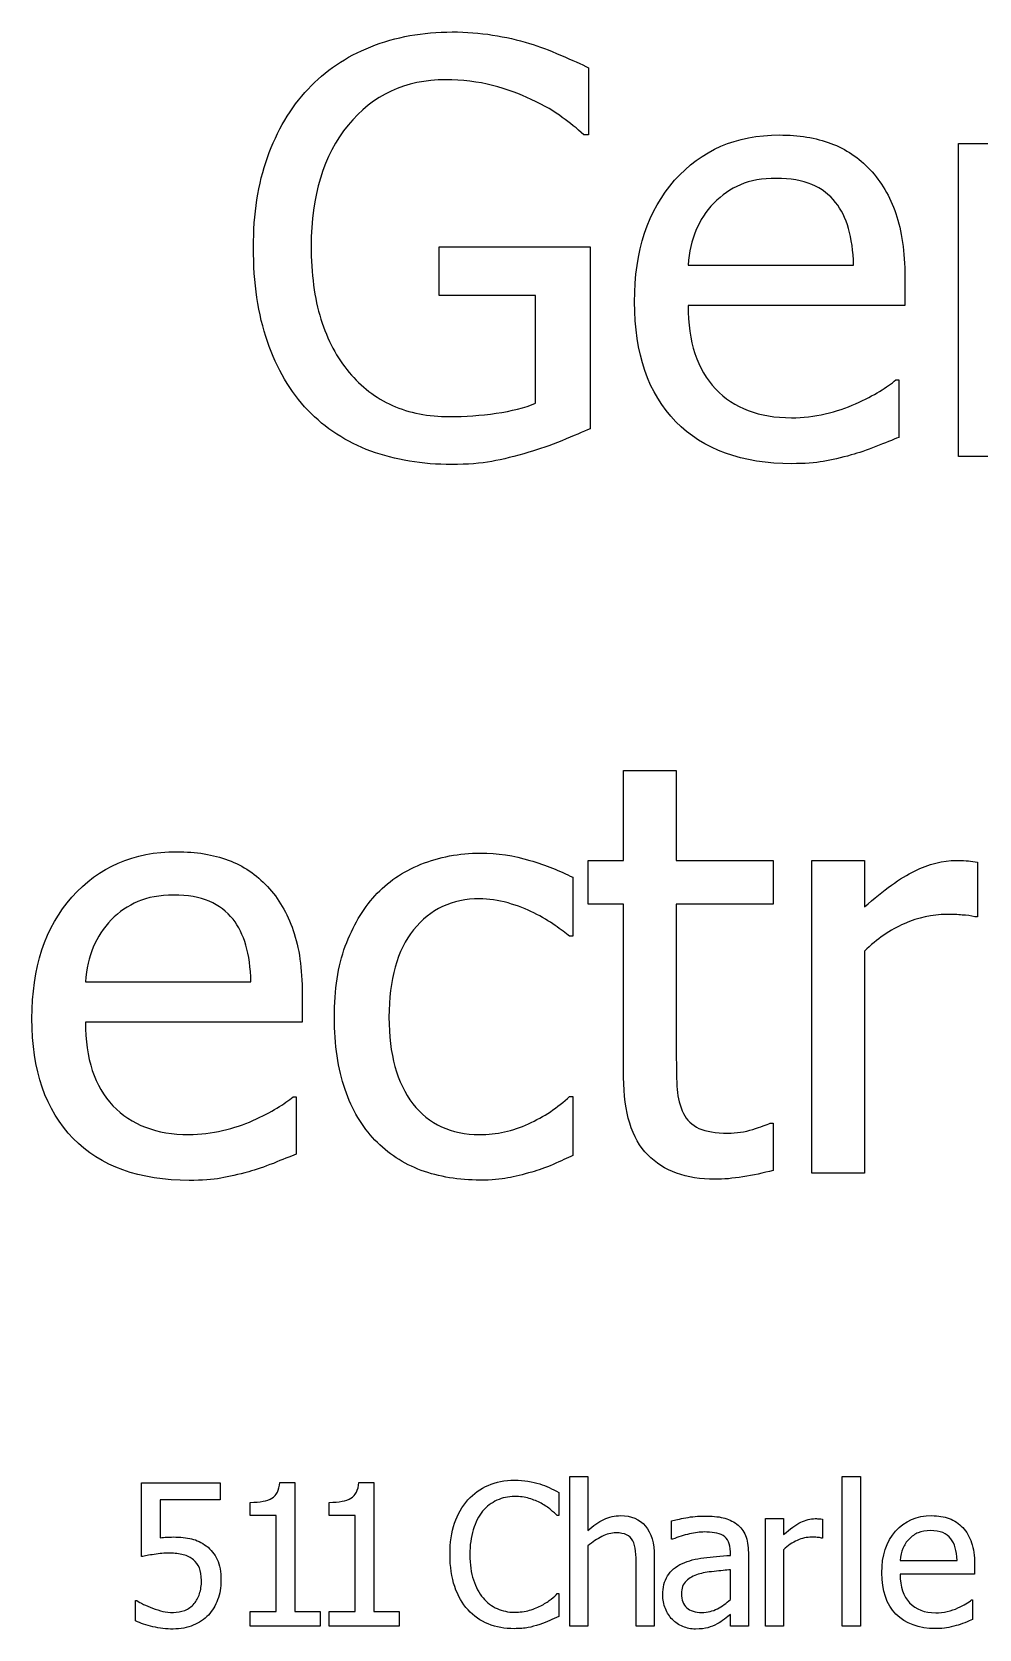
# Model space of a CAD drawing. Extents: x 0 to 436, y 0 to 122.
# Drawn here: x 129 to 181.8, y 13.7 to 102.8 of the extents above; entities that cross this region are included whole.
import ezdxf

# ---------------------------------------------------------------- set-up
doc = ezdxf.new("R2010")
doc.units = 0
doc.layers.get('0').update_dxf_attribs({"linetype": 'CONTINUOUS'})

msp = doc.modelspace()

# ---------------------------------------------------------------- linework, layer by layer
at = {"color": 1}
for points in [[(160.054122, 100.834952), (160.054122, 97.100578), (159.788502, 97.100578)], [(183.632251, 92.178703), (183.632251, 79.147453), (180.694751, 79.147453), (180.694751, 96.600578), (183.632251, 96.600578), (183.632251, 94.663078)], [(157.085372, 82.116203), (157.085372, 88.131828), (151.710372, 88.131828), (151.710372, 90.850578), (160.147872, 90.850578), (160.147872, 80.694328)], [(165.601002, 89.819328), (174.835371, 89.819328)], [(177.694751, 89.163078), (177.694751, 87.569328), (165.601002, 87.569328)], [(177.194751, 83.413078), (177.366621, 83.413078), (177.366621, 80.209953)], [(162.007252, 44.491204), (162.007252, 54.163079), (160.022872, 54.163079), (160.022872, 56.600579), (162.007252, 56.600579), (162.007252, 61.616203), (164.944752, 61.616203), (164.944752, 56.600579), (170.351001, 56.600579), (170.351001, 54.163079), (164.944752, 54.163079), (164.944752, 45.866204)], [(175.444751, 51.538079), (175.444751, 39.147454), (172.507251, 39.147454), (172.507251, 56.600579), (175.444751, 56.600579), (175.444751, 54.006829)], [(181.757251, 56.506829), (181.757251, 53.444329)], [(159.163502, 55.663079), (159.163502, 52.366204), (158.991622, 52.366204)], [(181.757251, 53.444329), (181.601001, 53.444329)], [(131.976002, 49.819329), (141.210372, 49.819329)], [(144.069752, 49.163079), (144.069752, 47.569329), (131.976002, 47.569329)], [(143.569752, 43.413079), (143.741622, 43.413079), (143.741622, 40.209954)], [(158.991622, 43.428704), (159.163502, 43.428704), (159.163502, 40.131829)], [(170.179151, 41.944329), (170.351031, 41.944329), (170.351031, 39.303704)]]:
    msp.add_lwpolyline(points, dxfattribs=at)
for points in [[(152.413502, 78.694328)], [(171.397871, 78.741203)], [(137.772872, 38.741204)], [(154.007252, 38.756829)], [(167.101032, 38.803704)]]:
    msp.add_lwpolyline(points, close=True, dxfattribs=at)
at = {"color": 7}
for points in [[(135.105413, 17.746567), (135.105413, 21.864323), (139.491602, 21.864323), (139.491602, 20.924809), (136.141563, 20.924809), (136.141563, 18.798823)], [(142.821885, 21.891167), (143.654026, 21.891167), (143.654026, 14.686436), (145.07135, 14.686436), (145.07135, 13.870401)], [(147.230079, 21.891167), (148.06222, 21.891167), (148.06222, 14.686436), (149.479544, 14.686436), (149.479544, 13.870401)], [(160.014128, 18.347856), (160.014128, 13.870401), (159.004822, 13.870401), (159.004822, 22.224023), (160.014128, 22.224023), (160.014128, 19.201472)], [(145.07135, 13.870401), (141.173709, 13.870401), (141.173709, 14.686436), (142.623245, 14.686436), (142.623245, 20.044351), (141.173709, 20.044351), (141.173709, 20.774487)], [(149.479544, 13.870401), (145.581903, 13.870401), (145.581903, 14.686436), (147.031439, 14.686436), (147.031439, 20.044351), (145.581903, 20.044351), (145.581903, 20.774487)], [(158.385749, 21.332827), (158.385749, 20.049719), (158.299851, 20.049719)], [(164.740019, 18.712925), (164.680964, 18.712925), (164.680964, 19.738338)], [(170.930035, 18.127741), (170.930035, 13.870401), (169.920728, 13.870401), (169.920728, 19.867185), (170.930035, 19.867185), (170.930035, 18.975989)], [(173.09897, 19.834973), (173.098969, 18.782717)], [(173.098969, 18.782717), (173.045284, 18.782717)], [(167.961211, 17.81636), (167.961211, 18.009631)], [(168.965149, 17.972051), (168.965149, 13.870401), (167.961211, 13.870401), (167.961211, 14.50927)], [(163.718503, 13.870401), (162.709196, 13.870401), (162.709196, 17.284863)], [(163.718499, 17.762673), (163.718503, 13.870401)], [(167.961211, 15.34678), (167.961211, 17.011062)], [(177.436493, 17.53719), (180.609366, 17.53719)], [(181.59183, 17.311707), (181.59183, 16.764104), (177.436493, 16.764104)], [(134.777925, 14.160308), (134.777925, 15.293093), (134.853086, 15.293093)], [(158.305219, 15.679636), (158.385749, 15.679636), (158.385749, 14.412634)], [(181.420033, 15.336043), (181.479088, 15.336043), (181.479088, 14.235469)]]:
    msp.add_lwpolyline(points, dxfattribs=at)
for points in [[(175.216801, 13.870401), (174.207494, 13.870401), (174.207494, 22.224023), (175.216801, 22.224023)], [(139.53992, 16.415141)], [(167.961211, 15.34678)], [(155.900063, 13.725447)], [(179.428263, 13.730816)]]:
    msp.add_lwpolyline(points, close=True, dxfattribs=at)
at = {"color": 1}
for points in [[(147.897872, 102.006827), (149.283292, 102.558911), (150.798919, 102.834952), (152.444752, 102.834952)], [(152.444752, 102.834952), (153.225999, 102.834952), (153.975999, 102.777661), (154.694752, 102.663077)], [(154.694752, 102.663077), (155.413499, 102.548494), (156.100998, 102.392244), (156.757252, 102.194327)], [(144.397872, 99.647452), (145.345792, 100.668286), (146.512459, 101.454744), (147.897872, 102.006827)], [(156.757252, 102.194327), (157.278085, 102.038077), (157.856208, 101.819327), (158.491622, 101.538077)], [(158.491622, 101.538077), (159.137455, 101.267244), (159.658288, 101.032869), (160.054122, 100.834952)], [(152.069752, 100.163077), (149.830165, 100.163077), (148.017665, 99.319327), (146.632252, 97.631828)], [(154.694752, 99.850577), (153.882252, 100.058911), (153.007252, 100.163077), (152.069752, 100.163077)], [(156.851002, 99.069327), (156.226002, 99.381827), (155.507252, 99.642244), (154.694752, 99.850577)], [(142.132252, 95.834953), (142.663499, 97.324536), (143.418705, 98.595369), (144.397872, 99.647452)], [(158.585372, 98.069328), (158.179125, 98.381827), (157.601002, 98.715161), (156.851002, 99.069327)], [(159.788502, 97.100578), (159.403082, 97.444328), (159.002038, 97.767244), (158.585372, 98.069328)], [(146.632252, 97.631828), (145.257252, 95.944328), (144.569752, 93.699536), (144.569752, 90.897453)], [(164.851002, 94.553703), (166.340582, 96.241203), (168.288498, 97.084953), (170.694751, 97.084953)], [(170.694751, 97.084953), (171.778085, 97.084953), (172.736418, 96.928703), (173.569751, 96.616203)], [(173.569751, 96.616203), (174.403085, 96.303703), (175.132251, 95.814119), (175.757251, 95.147453)], [(141.351002, 90.803703), (141.351002, 92.678703), (141.611419, 94.355786), (142.132252, 95.834953)], [(162.616622, 87.772453), (162.616622, 90.616203), (163.361415, 92.876619), (164.851002, 94.553703)], [(170.522871, 94.663078), (169.741625, 94.663078), (169.074958, 94.543286), (168.522872, 94.303703)], [(172.507251, 94.319328), (171.975998, 94.548494), (171.314538, 94.663078), (170.522871, 94.663078)], [(175.757251, 95.147453), (176.382251, 94.480786), (176.861418, 93.663078), (177.194751, 92.694328)], [(168.522872, 94.303703), (167.981205, 94.074536), (167.486415, 93.735994), (167.038502, 93.288078)], [(173.835371, 93.319328), (173.491625, 93.756828), (173.048918, 94.090161), (172.507251, 94.319328)], [(167.038502, 93.288078), (166.601002, 92.829744), (166.267668, 92.319328), (166.038502, 91.756828)], [(174.554121, 91.866203), (174.387455, 92.439119), (174.147871, 92.923494), (173.835371, 93.319328)], [(174.835371, 89.819328), (174.814571, 90.610994), (174.720821, 91.293286), (174.554121, 91.866203)], [(177.194751, 92.694328), (177.528085, 91.735994), (177.694751, 90.558911), (177.694751, 89.163078)], [(166.038502, 91.756828), (165.809335, 91.204744), (165.663502, 90.558911), (165.601002, 89.819328)], [(142.132252, 85.553703), (141.611419, 87.074536), (141.351002, 88.824536), (141.351002, 90.803703)], [(144.569752, 90.897453), (144.569752, 89.334953), (144.752042, 87.970369), (145.116622, 86.803703)], [(164.913502, 81.084953), (163.382248, 82.65787), (162.616622, 84.887036), (162.616622, 87.772453)], [(165.601002, 87.569328), (165.601002, 85.538078), (166.111418, 83.985995), (167.132252, 82.913078)], [(145.116622, 86.803703), (145.481209, 85.637036), (146.007252, 84.647453), (146.694752, 83.834953)], [(144.382252, 81.725578), (143.403085, 82.756828), (142.653085, 84.03287), (142.132252, 85.553703)], [(146.694752, 83.834953), (147.361419, 83.03287), (148.163502, 82.418286), (149.101002, 81.991203)], [(167.132252, 82.913078), (168.153085, 81.840161), (169.564541, 81.303703), (171.366621, 81.303703)], [(176.288501, 82.772453), (176.653081, 83.00162), (176.955165, 83.215161), (177.194751, 83.413078)], [(154.897872, 81.553703), (155.762458, 81.678703), (156.491625, 81.866203), (157.085372, 82.116203)], [(173.257251, 81.522453), (173.882251, 81.668286), (174.444751, 81.855786), (174.944751, 82.084953)], [(174.944751, 82.084953), (175.475998, 82.324536), (175.923915, 82.553703), (176.288501, 82.772453)], [(147.897872, 79.444328), (146.533292, 79.944328), (145.361419, 80.704745), (144.382252, 81.725578)], [(149.101002, 81.991203), (150.048915, 81.574536), (151.111415, 81.366203), (152.288502, 81.366203)], [(152.288502, 81.366203), (153.163502, 81.366203), (154.033292, 81.428703), (154.897872, 81.553703)], [(171.366621, 81.303703), (172.012455, 81.303703), (172.642665, 81.37662), (173.257251, 81.522453)], [(160.147872, 80.694328), (159.752038, 80.517245), (159.220788, 80.293286), (158.554122, 80.022453)], [(171.397871, 78.741203), (168.616625, 78.741203), (166.455168, 79.522453), (164.913502, 81.084953)], [(152.413502, 78.694328), (150.767669, 78.694328), (149.262459, 78.944328), (147.897872, 79.444328)], [(156.710372, 79.381828), (155.949958, 79.152661), (155.262459, 78.980786), (154.647872, 78.866203)], [(158.554122, 80.022453), (157.897875, 79.75162), (157.283292, 79.538078), (156.710372, 79.381828)], [(176.085371, 79.694328), (175.574958, 79.496411), (175.116625, 79.340161), (174.710371, 79.225578)], [(177.366621, 80.209953), (177.022875, 80.074536), (176.595791, 79.902661), (176.085371, 79.694328)], [(154.647872, 78.866203), (154.033292, 78.75162), (153.288502, 78.694328), (152.413502, 78.694328)], [(173.147871, 78.866203), (172.689538, 78.78287), (172.106205, 78.741203), (171.397871, 78.741203)], [(174.710371, 79.225578), (174.137458, 79.069328), (173.616625, 78.949536), (173.147871, 78.866203)], [(131.226002, 54.553704), (132.715582, 56.241204), (134.663499, 57.084954), (137.069752, 57.084954)], [(137.069752, 57.084954), (138.153086, 57.084954), (139.111419, 56.928704), (139.944752, 56.616204)], [(139.944752, 56.616204), (140.778086, 56.303704), (141.507252, 55.81412), (142.132252, 55.147454)], [(148.132252, 54.631829), (148.819752, 55.392245), (149.673919, 55.975579), (150.694752, 56.381829)], [(150.694752, 56.381829), (151.725999, 56.798495), (152.830165, 57.006829), (154.007252, 57.006829)], [(154.007252, 57.006829), (154.965585, 57.006829), (155.887458, 56.871412), (156.772872, 56.600579)], [(156.772872, 56.600579), (157.668705, 56.329745), (158.465582, 56.017245), (159.163502, 55.663079)], [(178.241621, 56.006829), (179.043708, 56.402662), (179.819751, 56.600579), (180.569751, 56.600579)], [(180.569751, 56.600579), (180.871831, 56.600579), (181.095788, 56.590162), (181.241621, 56.569329)], [(181.241621, 56.569329), (181.397875, 56.558909), (181.569751, 56.538075), (181.757251, 56.506829)], [(175.444751, 54.006829), (176.517665, 54.954745), (177.449955, 55.621412), (178.241621, 56.006829)], [(128.991622, 47.772454), (128.991622, 50.616204), (129.736416, 52.87662), (131.226002, 54.553704)], [(136.897872, 54.663079), (136.116626, 54.663079), (135.449959, 54.543287), (134.897872, 54.303704)], [(138.882252, 54.319329), (138.350999, 54.548495), (137.689539, 54.663079), (136.897872, 54.663079)], [(142.132252, 55.147454), (142.757252, 54.480787), (143.236419, 53.663079), (143.569752, 52.694329)], [(146.476002, 51.819329), (146.892669, 52.933912), (147.444752, 53.871412), (148.132252, 54.631829)], [(153.960372, 54.459954), (152.439539, 54.459954), (151.215582, 53.881829), (150.288502, 52.725579)], [(155.554122, 54.225579), (155.002042, 54.381829), (154.470792, 54.459954), (153.960372, 54.459954)], [(134.897872, 54.303704), (134.356206, 54.074537), (133.861416, 53.735995), (133.413502, 53.288079)], [(140.210372, 53.319329), (139.866626, 53.756829), (139.423919, 54.090162), (138.882252, 54.319329)], [(156.991622, 53.678704), (156.585375, 53.887037), (156.106208, 54.069329), (155.554122, 54.225579)], [(158.179122, 52.975579), (157.856208, 53.204745), (157.460375, 53.43912), (156.991622, 53.678704)], [(180.022871, 53.584954), (179.231205, 53.584954), (178.444748, 53.413079), (177.663501, 53.069329)], [(180.897871, 53.553704), (180.658291, 53.574537), (180.366625, 53.584954), (180.022871, 53.584954)], [(181.601001, 53.444329), (181.382248, 53.506829), (181.147871, 53.543287), (180.897871, 53.553704)], [(133.413502, 53.288079), (132.976002, 52.829745), (132.642669, 52.319329), (132.413502, 51.756829)], [(140.929122, 51.866204), (140.762456, 52.43912), (140.522872, 52.923495), (140.210372, 53.319329)], [(143.569752, 52.694329), (143.903085, 51.735995), (144.069752, 50.558912), (144.069752, 49.163079)], [(150.288502, 52.725579), (149.371835, 51.579745), (148.913502, 49.954745), (148.913502, 47.850579)], [(158.991622, 52.366204), (158.783288, 52.543287), (158.512455, 52.746412), (158.179122, 52.975579)], [(177.663501, 53.069329), (176.882248, 52.725579), (176.142665, 52.215162), (175.444751, 51.538079)], [(132.413502, 51.756829), (132.184336, 51.204745), (132.038502, 50.558912), (131.976002, 49.819329)], [(141.210372, 49.819329), (141.189572, 50.610995), (141.095822, 51.293287), (140.929122, 51.866204)], [(145.866622, 47.850579), (145.866622, 49.381829), (146.069749, 50.704745), (146.476002, 51.819329)], [(131.288502, 41.084954), (129.757249, 42.657871), (128.991622, 44.887037), (128.991622, 47.772454)], [(131.976002, 47.569329), (131.976002, 45.538079), (132.486419, 43.985996), (133.507252, 42.913079)], [(146.460372, 43.819329), (146.064539, 44.965162), (145.866622, 46.308912), (145.866622, 47.850579)], [(148.913502, 47.850579), (148.913502, 45.788079), (149.356209, 44.178704), (150.241622, 43.022454)], [(164.944752, 45.866204), (164.944752, 44.980787), (164.960385, 44.298496), (164.991652, 43.819329)], [(148.132252, 40.991204), (147.413499, 41.741204), (146.856205, 42.683912), (146.460372, 43.819329)], [(163.351002, 40.163079), (162.455168, 41.079746), (162.007252, 42.522454), (162.007252, 44.491204)], [(164.991652, 43.819329), (165.022918, 43.340162), (165.142712, 42.892246), (165.351032, 42.475579)], [(133.507252, 42.913079), (134.528086, 41.840162), (135.939542, 41.303704), (137.741622, 41.303704)], [(142.663502, 42.772454), (143.028082, 43.001621), (143.330165, 43.215162), (143.569752, 43.413079)], [(150.241622, 43.022454), (151.137455, 41.876621), (152.377039, 41.303704), (153.960372, 41.303704)], [(156.694752, 41.897454), (157.559332, 42.293287), (158.324955, 42.803704), (158.991622, 43.428704)], [(139.632252, 41.522454), (140.257252, 41.668287), (140.819752, 41.855787), (141.319752, 42.084954)], [(141.319752, 42.084954), (141.850999, 42.324537), (142.298915, 42.553704), (142.663502, 42.772454)], [(153.960372, 41.303704), (154.918705, 41.303704), (155.830165, 41.501621), (156.694752, 41.897454)], [(165.351032, 42.475579), (165.528112, 42.110996), (165.814568, 41.834954), (166.210402, 41.647454)], [(169.210401, 41.584954), (169.658321, 41.730787), (169.981238, 41.850579), (170.179151, 41.944329)], [(137.772872, 38.741204), (134.991626, 38.741204), (132.830169, 39.522454), (131.288502, 41.084954)], [(137.741622, 41.303704), (138.387456, 41.303704), (139.017666, 41.376621), (139.632252, 41.522454)], [(166.210402, 41.647454), (166.606235, 41.470371), (167.142695, 41.381829), (167.819782, 41.381829)], [(167.819782, 41.381829), (168.298948, 41.381829), (168.762488, 41.449537), (169.210401, 41.584954)], [(143.741622, 40.209954), (143.397875, 40.074537), (142.970792, 39.902662), (142.460372, 39.694329)], [(150.710372, 39.303704), (149.710372, 39.678704), (148.850999, 40.241204), (148.132252, 40.991204)], [(159.163502, 40.131829), (158.871835, 39.996412), (158.507252, 39.829746), (158.069752, 39.631829)], [(167.101002, 38.803704), (165.496835, 38.803704), (164.246835, 39.256829), (163.351002, 40.163079)], [(141.085372, 39.225579), (140.512459, 39.069329), (139.991626, 38.949537), (139.522872, 38.866204)], [(142.460372, 39.694329), (141.949959, 39.496412), (141.491626, 39.340162), (141.085372, 39.225579)], [(154.007252, 38.756829), (152.809332, 38.756829), (151.710372, 38.939121), (150.710372, 39.303704)], [(158.069752, 39.631829), (157.632252, 39.444329), (157.236418, 39.303704), (156.882252, 39.209954)], [(170.351031, 39.303704), (169.798945, 39.147454), (169.236445, 39.027662), (168.663532, 38.944329)], [(139.522872, 38.866204), (139.064539, 38.782871), (138.481206, 38.741204), (137.772872, 38.741204)], [(155.538502, 38.881829), (155.142669, 38.798496), (154.632252, 38.756829), (154.007252, 38.756829)], [(156.882252, 39.209954), (156.382252, 39.064121), (155.934335, 38.954746), (155.538502, 38.881829)], [(168.663532, 38.944329), (168.101032, 38.850579), (167.580198, 38.803704), (167.101032, 38.803704)]]:
    msp.add_open_spline(points, degree=3, dxfattribs=at)
at = {"color": 7}
for points in [[(142.381656, 21.005339), (142.64293, 21.16282), (142.789673, 21.458096), (142.821885, 21.891167)], [(146.78985, 21.005339), (147.051124, 21.16282), (147.197867, 21.458096), (147.230079, 21.891167)], [(153.317741, 20.908704), (153.636281, 21.266614), (154.013876, 21.538626), (154.450527, 21.724739)], [(154.450527, 21.724739), (154.887177, 21.914431), (155.375724, 22.009277), (155.916168, 22.009277)], [(155.916168, 22.009277), (156.184601, 22.009277), (156.435139, 21.989592), (156.66778, 21.950222)], [(156.66778, 21.950222), (156.904001, 21.910852), (157.122326, 21.860745), (157.322756, 21.7999)], [(157.322756, 21.7999), (157.494552, 21.746213), (157.669928, 21.67821), (157.848883, 21.595891)], [(157.848883, 21.595891), (158.031418, 21.517151), (158.210373, 21.429463), (158.385749, 21.332827)], [(141.173709, 20.774487), (141.721311, 20.774487), (142.12396, 20.851438), (142.381656, 21.005339)], [(145.581903, 20.774487), (146.129505, 20.774487), (146.532154, 20.851438), (146.78985, 21.005339)], [(152.571498, 19.60949), (152.743295, 20.106985), (152.992043, 20.540056), (153.317741, 20.908704)], [(154.939074, 20.892598), (154.63485, 20.753013), (154.368207, 20.547214), (154.139145, 20.275203)], [(155.905431, 21.101975), (155.565417, 21.101975), (155.243298, 21.032183), (154.939074, 20.892598)], [(156.737572, 20.994602), (156.497773, 21.066184), (156.220392, 21.101975), (155.905431, 21.101975)], [(157.403286, 20.720801), (157.199277, 20.831753), (156.977372, 20.92302), (156.737572, 20.994602)], [(157.940151, 20.361101), (157.793408, 20.482791), (157.614453, 20.60269), (157.403286, 20.720801)], [(152.319171, 17.859309), (152.319171, 18.528601), (152.40328, 19.111995), (152.571498, 19.60949)], [(154.139145, 20.275203), (153.913661, 20.003191), (153.738285, 19.661387), (153.613017, 19.24979)], [(158.299851, 20.049719), (158.206794, 20.135618), (158.086894, 20.239412), (157.940151, 20.361101)], [(160.014128, 19.201472), (160.314773, 19.469905), (160.611839, 19.675703), (160.905325, 19.818867)], [(160.905325, 19.818867), (161.198811, 19.962031), (161.508404, 20.033613), (161.834102, 20.033613)], [(161.834102, 20.033613), (162.424654, 20.033613), (162.886358, 19.838552), (163.219214, 19.44843)], [(164.680964, 19.738338), (164.867078, 19.792024), (165.133721, 19.851079), (165.480893, 19.915503)], [(165.480893, 19.915503), (165.828066, 19.979927), (166.17166, 20.012139), (166.511675, 20.012139)], [(166.511675, 20.012139), (166.923272, 20.012139), (167.270445, 19.979927), (167.553194, 19.915503)], [(167.553194, 19.915503), (167.835943, 19.851079), (168.090059, 19.734759), (168.315542, 19.566541)], [(170.930035, 18.975989), (171.298682, 19.301687), (171.619012, 19.53075), (171.891024, 19.663176)], [(171.891024, 19.663176), (172.166614, 19.799182), (172.433257, 19.867185), (172.690953, 19.867185)], [(172.690953, 19.867185), (172.794747, 19.867185), (172.871698, 19.863606), (172.921805, 19.856448)], [(172.921805, 19.856448), (172.975492, 19.852868), (173.034547, 19.84571), (173.09897, 19.834973)], [(177.178798, 19.163892), (177.690609, 19.743706), (178.359901, 20.033613), (179.186673, 20.033613)], [(179.186673, 20.033613), (179.5589, 20.033613), (179.888177, 19.979927), (180.174505, 19.872554)], [(180.174505, 19.872554), (180.460834, 19.765181), (180.711371, 19.596963), (180.926117, 19.3679)], [(136.141563, 18.798823), (136.270411, 18.813139), (136.397469, 18.823877), (136.522737, 18.831035)], [(136.522737, 18.831035), (136.648006, 18.838193), (136.762537, 18.841772), (136.866331, 18.841772)], [(136.866331, 18.841772), (137.274348, 18.841772), (137.619732, 18.80777), (137.902481, 18.739767)], [(137.902481, 18.739767), (138.18523, 18.671764), (138.457242, 18.539338), (138.718516, 18.342487)], [(153.613017, 19.24979), (153.487748, 18.838193), (153.425114, 18.3747), (153.425114, 17.859309)], [(160.792583, 18.868616), (160.52773, 18.736189), (160.268245, 18.562603), (160.014128, 18.347856)], [(161.571038, 19.072625), (161.320501, 19.072625), (161.061016, 19.004622), (160.792583, 18.868616)], [(162.172327, 18.959883), (162.025584, 19.035044), (161.825154, 19.072625), (161.571038, 19.072625)], [(162.515921, 18.627026), (162.433601, 18.777349), (162.31907, 18.888301), (162.172327, 18.959883)], [(163.219214, 19.44843), (163.552071, 19.061887), (163.718499, 18.499968), (163.718499, 17.762673)], [(165.684902, 19.01357), (165.369941, 18.945567), (165.05498, 18.845352), (164.740019, 18.712925)], [(166.506306, 19.120943), (166.273665, 19.120943), (165.999863, 19.085152), (165.684902, 19.01357)], [(167.080752, 19.077993), (166.894639, 19.106626), (166.703157, 19.120943), (166.506306, 19.120943)], [(167.553194, 18.916934), (167.424346, 18.999253), (167.266865, 19.052939), (167.080752, 19.077993)], [(167.853838, 18.578709), (167.782256, 18.725452), (167.682041, 18.838193), (167.553194, 18.916934)], [(168.315542, 19.566541), (168.533867, 19.401902), (168.696716, 19.188946), (168.804089, 18.927671)], [(168.804089, 18.927671), (168.911462, 18.666397), (168.965149, 18.347857), (168.965149, 17.972051)], [(172.50305, 18.831035), (172.231038, 18.831035), (171.960816, 18.771979), (171.692383, 18.653869)], [(172.803694, 18.820298), (172.721375, 18.827456), (172.621161, 18.831035), (172.50305, 18.831035)], [(173.045284, 18.782717), (172.970123, 18.804192), (172.889593, 18.816719), (172.803694, 18.820298)], [(176.41108, 16.833897), (176.41108, 17.810991), (176.666986, 18.587656), (177.178798, 19.163892)], [(177.930409, 18.729031), (177.780087, 18.57155), (177.665556, 18.396174), (177.586816, 18.202903)], [(178.440431, 19.077993), (178.254318, 18.999253), (178.08431, 18.882932), (177.930409, 18.729031)], [(179.127618, 19.201472), (178.859186, 19.201472), (178.630124, 19.160313), (178.440431, 19.077993)], [(179.809437, 19.083362), (179.626903, 19.162102), (179.39963, 19.201472), (179.127618, 19.201472)], [(180.265773, 18.739768), (180.147662, 18.89009), (179.99555, 19.004622), (179.809437, 19.083362)], [(180.51273, 18.240483), (180.455465, 18.437334), (180.373146, 18.603762), (180.265773, 18.739768)], [(180.926117, 19.3679), (181.140863, 19.138838), (181.305502, 18.857878), (181.420033, 18.525022)], [(135.808706, 17.870046), (135.51522, 17.827097), (135.280789, 17.785938), (135.105413, 17.746567)], [(136.683797, 17.939839), (136.39389, 17.939839), (136.102193, 17.916575), (135.808706, 17.870046)], [(137.430039, 17.853941), (137.208135, 17.911206), (136.959388, 17.939839), (136.683797, 17.939839)], [(137.999117, 17.569402), (137.845215, 17.705408), (137.655523, 17.800254), (137.430039, 17.853941)], [(138.718516, 18.342487), (138.983369, 18.142057), (139.185589, 17.89152), (139.325174, 17.590876)], [(152.582235, 16.071548), (152.406859, 16.590518), (152.319171, 17.186438), (152.319171, 17.859309)], [(153.425114, 17.859309), (153.425114, 17.311707), (153.491327, 16.839265), (153.623754, 16.441985)], [(162.666243, 18.052581), (162.641188, 18.29238), (162.591081, 18.483862), (162.515921, 18.627026)], [(162.709196, 17.284863), (162.709196, 17.560454), (162.694878, 17.81636), (162.666243, 18.052581)], [(167.961211, 18.009631), (167.961211, 18.245852), (167.92542, 18.435545), (167.853838, 18.578709)], [(171.692383, 18.653869), (171.423951, 18.535759), (171.169835, 18.360383), (170.930035, 18.127741)], [(177.586816, 18.202903), (177.508075, 18.013211), (177.457968, 17.791306), (177.436493, 17.53719)], [(180.609366, 17.53719), (180.602206, 17.809202), (180.569994, 18.043633), (180.51273, 18.240483)], [(181.420033, 18.525022), (181.534564, 18.195745), (181.59183, 17.791306), (181.59183, 17.311707)], [(138.331973, 17.118435), (138.256812, 17.300969), (138.14586, 17.451292), (137.999117, 17.569402)], [(138.450083, 16.420511), (138.450083, 16.70326), (138.410713, 16.935901), (138.331973, 17.118435)], [(139.325174, 17.590876), (139.468338, 17.290231), (139.53992, 16.89832), (139.53992, 16.415141)], [(164.455481, 16.667468), (164.630857, 16.960955), (164.908238, 17.193596), (165.287622, 17.365393)], [(165.287622, 17.365393), (165.624058, 17.519295), (166.021338, 17.624878), (166.479463, 17.682144)], [(166.479463, 17.682144), (166.937588, 17.742988), (167.431504, 17.787727), (167.961211, 17.81636)], [(167.961211, 17.011062), (167.721411, 16.989588), (167.417188, 16.959165), (167.04854, 16.919795)], [(138.34271, 15.674268), (138.414292, 15.885435), (138.450083, 16.134182), (138.450083, 16.420511)], [(139.53992, 16.415142), (139.53992, 16.028599), (139.477285, 15.670689), (139.352017, 15.341411)], [(153.323109, 14.772334), (153.004569, 15.119507), (152.757611, 15.552578), (152.582235, 16.071548)], [(153.623754, 16.441985), (153.756181, 16.048284), (153.936925, 15.715427), (154.165988, 15.443416)], [(164.192417, 15.609844), (164.192417, 16.02502), (164.280105, 16.377561), (164.455481, 16.667468)], [(165.497, 16.38293), (165.321624, 16.214712), (165.233936, 15.978491), (165.233936, 15.674268)], [(166.162712, 16.764104), (165.89428, 16.681785), (165.672376, 16.554727), (165.497, 16.38293)], [(167.04854, 16.919795), (166.683472, 16.884004), (166.388196, 16.832107), (166.162712, 16.764104)], [(177.200272, 14.536113), (176.674144, 15.076558), (176.41108, 15.842485), (176.41108, 16.833897)], [(177.436493, 16.764104), (177.436493, 16.066179), (177.611869, 15.532893), (177.962621, 15.164246)], [(134.853086, 15.293093), (134.935406, 15.232249), (135.053516, 15.162456), (135.207417, 15.083716)], [(138.042066, 15.121297), (138.174492, 15.278777), (138.274707, 15.463101), (138.34271, 15.674268)], [(139.352017, 15.341411), (139.230327, 15.012134), (139.058531, 14.727595), (138.836626, 14.487796)], [(154.165988, 15.443416), (154.387892, 15.178562), (154.649167, 14.978133), (154.949811, 14.842127)], [(157.456972, 15.040767), (157.653823, 15.151719), (157.82383, 15.264461), (157.966994, 15.378992)], [(157.966994, 15.378992), (158.110158, 15.497102), (158.2229, 15.597317), (158.305219, 15.679636)], [(164.337371, 14.842127), (164.240735, 15.085506), (164.192417, 15.341411), (164.192417, 15.609844)], [(165.233936, 15.674268), (165.233936, 15.330674), (165.330571, 15.071189), (165.523843, 14.895813)], [(167.236443, 14.836758), (167.494138, 14.976343), (167.735727, 15.14635), (167.961211, 15.34678)], [(177.962621, 15.164246), (178.313373, 14.795598), (178.798341, 14.611275), (179.417526, 14.611275)], [(181.108651, 15.115928), (181.23392, 15.194668), (181.337714, 15.26804), (181.420033, 15.336043)], [(135.207417, 15.083716), (135.361319, 15.008555), (135.531326, 14.936973), (135.717439, 14.86897)], [(135.717439, 14.86897), (135.928606, 14.793809), (136.121878, 14.734754), (136.297254, 14.691804)], [(136.297254, 14.691804), (136.47263, 14.652434), (136.66948, 14.632749), (136.887806, 14.632749)], [(136.887806, 14.632749), (137.102552, 14.632749), (137.311929, 14.67033), (137.515938, 14.745491)], [(137.515938, 14.745491), (137.719947, 14.824231), (137.895323, 14.9495), (138.042066, 15.121297)], [(138.836626, 14.487796), (138.611143, 14.244417), (138.330183, 14.052935), (137.993748, 13.91335)], [(154.455895, 13.988511), (154.019245, 14.163887), (153.641649, 14.425161), (153.323109, 14.772334)], [(154.949811, 14.842127), (155.250456, 14.7097), (155.568996, 14.643486), (155.905431, 14.643486)], [(155.905431, 14.643486), (156.213234, 14.643486), (156.497772, 14.681067), (156.759047, 14.756228)], [(156.759047, 14.756228), (157.020321, 14.831389), (157.252963, 14.926236), (157.456972, 15.040767)], [(158.385749, 14.412634), (158.210373, 14.330315), (158.043945, 14.251575), (157.886464, 14.176414)], [(164.723914, 14.235469), (164.562854, 14.400108), (164.434007, 14.602327), (164.337371, 14.842127)], [(165.523843, 14.895813), (165.717114, 14.720437), (165.999863, 14.632749), (166.37209, 14.632749)], [(166.37209, 14.632749), (166.69063, 14.632749), (166.978748, 14.700752), (167.236443, 14.836758)], [(167.961211, 14.50927), (167.878891, 14.448425), (167.767939, 14.362527), (167.628355, 14.251575)], [(179.428263, 13.730816), (178.472643, 13.730816), (177.729979, 13.999248), (177.200272, 14.536113)], [(179.417526, 14.611275), (179.63943, 14.611275), (179.855965, 14.636328), (180.067132, 14.686436)], [(180.067132, 14.686436), (180.281879, 14.736543), (180.47515, 14.800967), (180.646947, 14.879707)], [(180.646947, 14.879707), (180.829481, 14.962027), (180.983383, 15.040767), (181.108651, 15.115928)], [(135.738914, 13.83282), (135.370267, 13.915139), (135.049937, 14.024302), (134.777925, 14.160308)], [(136.8717, 13.703972), (136.488736, 13.703972), (136.11114, 13.746922), (135.738914, 13.83282)], [(137.993748, 13.91335), (137.660891, 13.773765), (137.286875, 13.703972), (136.8717, 13.703972)], [(155.900063, 13.725447), (155.377514, 13.725447), (154.896125, 13.813135), (154.455895, 13.988511)], [(156.673149, 13.784502), (156.476298, 13.745132), (156.218603, 13.725447), (155.900063, 13.725447)], [(157.322756, 13.956299), (157.090114, 13.881138), (156.873578, 13.823872), (156.673149, 13.784502)], [(157.886464, 14.176414), (157.732563, 14.101253), (157.54466, 14.027881), (157.322756, 13.956299)], [(165.309097, 13.843557), (165.087192, 13.936614), (164.892131, 14.067251), (164.723914, 14.235469)], [(166.01239, 13.703972), (165.765432, 13.703972), (165.531001, 13.750501), (165.309097, 13.843557)], [(166.710315, 13.779134), (166.545676, 13.729026), (166.313034, 13.703972), (166.01239, 13.703972)], [(167.231075, 13.99388), (167.052119, 13.900823), (166.878533, 13.829241), (166.710315, 13.779134)], [(167.628355, 14.251575), (167.492349, 14.144202), (167.359922, 14.058303), (167.231075, 13.99388)], [(180.029552, 13.773765), (179.872071, 13.745132), (179.671642, 13.730816), (179.428263, 13.730816)], [(180.566417, 13.897244), (180.369566, 13.843557), (180.190611, 13.802398), (180.029552, 13.773765)], [(181.038858, 14.058303), (180.863482, 13.990301), (180.706002, 13.936614), (180.566417, 13.897244)], [(181.479088, 14.235469), (181.360978, 14.188941), (181.214234, 14.129885), (181.038858, 14.058303)]]:
    msp.add_open_spline(points, degree=3, dxfattribs=at)

doc.saveas('drawing.dxf')
